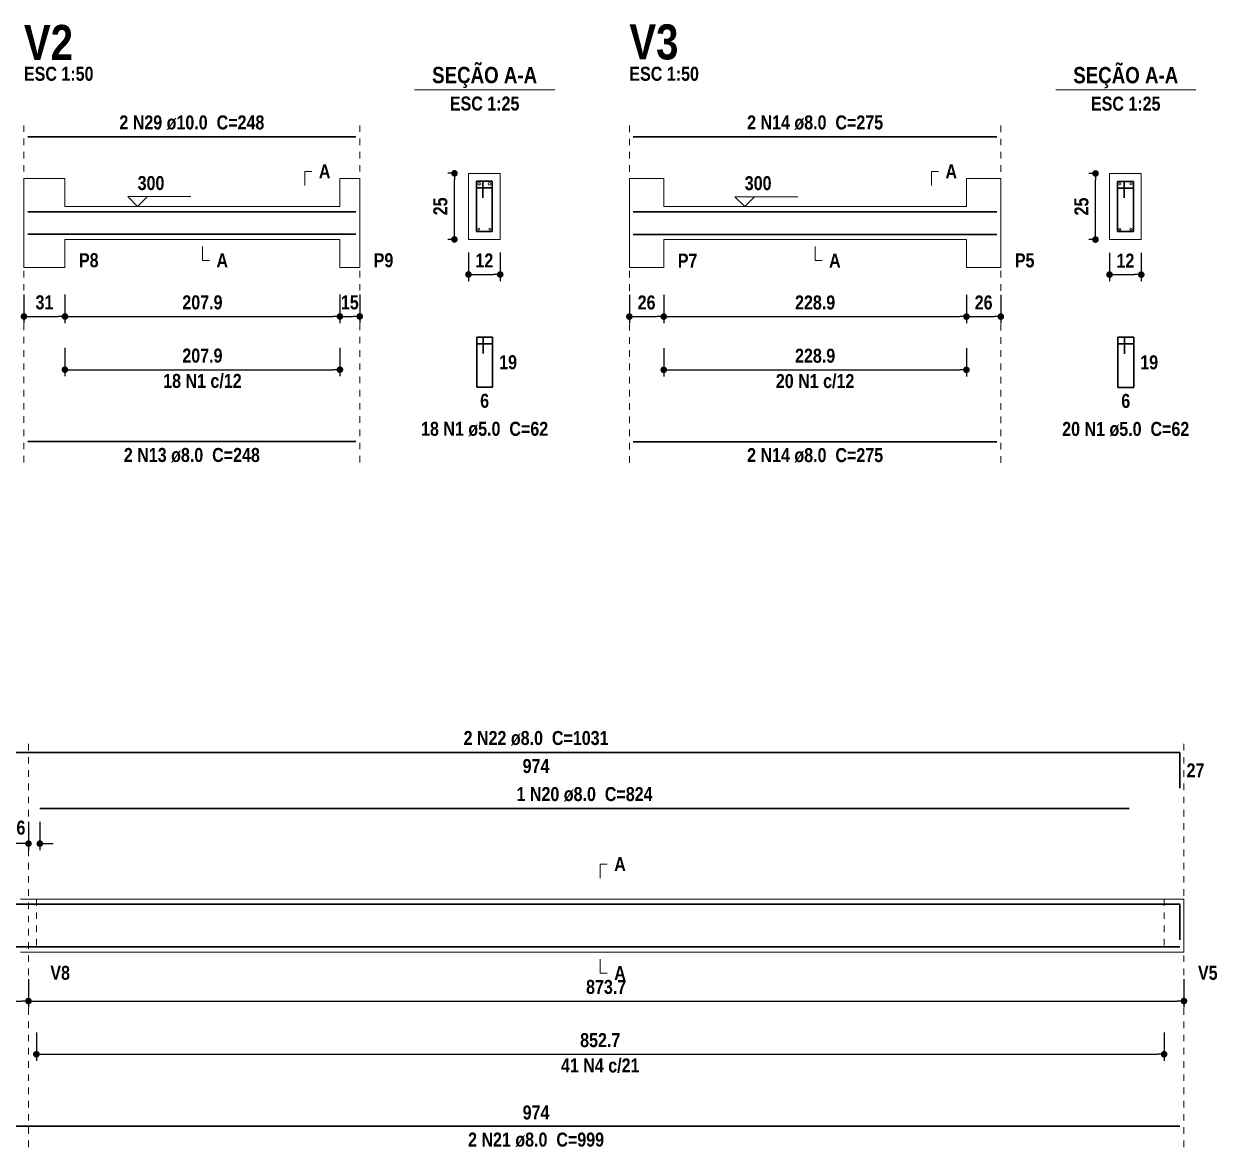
# Model space of a CAD drawing. Header units: millimetres. Extents: x 2249 to 2676, y -663 to -441.
# Drawn here: x 2458.97 to 2477.01, y -553.4 to -536.41 of the extents above; entities that cross this region are included whole.
import ezdxf

# ---------------------------------------------------------------- set-up
doc = ezdxf.new("R2010")
doc.units = ezdxf.units.MM
doc.header["$LTSCALE"] = 0.5
doc.header["$MEASUREMENT"] = 0
doc.header["$PDMODE"] = 34
doc.linetypes.add('DOT2', pattern=[3.175, 0, -3.175])
doc.layers.get('0').update_dxf_attribs({"linetype": 'CONTINUOUS'})
doc.layers.get('DEFPOINTS').update_dxf_attribs({"linetype": 'CONTINUOUS'})
for name, color, linetype, lineweight in [('Descrição da armadura', 7, 'CONTINUOUS', 5), ('DT-Barras na forma', 2, 'CONTINUOUS', 30), ('DT-Barras no corte', 5, 'CONTINUOUS', 5), ('DT-Barras rebatidas', 2, 'CONTINUOUS', 30), ('DT-Cotas', 9, 'CONTINUOUS', 5), ('DT-Forma', 5, 'CONTINUOUS', 5), ('DT-Pontilhado', 9, 'DOT2', 5), ('DT-Textos', 7, 'CONTINUOUS', 5), ('DT-Título', 3, 'CONTINUOUS', 20), ('Textos armaduras', 7, 'CONTINUOUS', 5)]:
    doc.layers.add(name, color=color, linetype=linetype, lineweight=lineweight)
doc.styles.add('ARIAL', font='ARIALNB.TTF')
doc.dimstyles.new('UM_25.000000', dxfattribs={"dimtxt": 0.18, "dimasz": 0.1, "dimexe": 0.1, "dimexo": 0.2, "dimgap": 0, "dimtad": 1, "dimtih": 1, "dimtoh": 1, "dimdec": 1, "dimlfac": 25, "dimzin": 0, "dimdsep": 46, "dimtxsty": 'Standard', "dimblk": 'CLOSED', "dimblk1": 'CLOSED', "dimblk2": 'CLOSED', "dimcen": 0.09, "dimdle": 0.1, "dimadec": 1, "dimazin": 2, "dimtfac": 1, "dimtdec": 4, "dimtofl": 0, "dimtmove": 0, "dimatfit": 3, "dimldrblk": 'CLOSED', "dimfxl": 1, "dimtolj": 1, "dimarcsym": 0})
doc.dimstyles.new('UM_50.000000', dxfattribs={"dimtxt": 0.18, "dimasz": 0.1, "dimexe": 0.1, "dimexo": 0.2, "dimgap": 0, "dimtad": 1, "dimtih": 1, "dimtoh": 1, "dimdec": 1, "dimlfac": 50, "dimzin": 0, "dimdsep": 46, "dimtxsty": 'Standard', "dimblk": 'CLOSED', "dimblk1": 'CLOSED', "dimblk2": 'CLOSED', "dimcen": 0.09, "dimdle": 0.1, "dimadec": 1, "dimazin": 2, "dimtfac": 1, "dimtdec": 4, "dimtofl": 0, "dimtmove": 0, "dimatfit": 3, "dimldrblk": 'CLOSED', "dimfxl": 1, "dimtolj": 1, "dimarcsym": 0})

# ---------------------------------------------------------------- blocks, each defined once
blk = doc.blocks.new('_Dot')
at = {"color": 0, "linetype": 'ByBlock', "lineweight": -2}
blk.add_line((-0.5, 0), (-1, 0), dxfattribs=at)
at = {"color": 0, "linetype": 'ByBlock', "const_width": 0.5}
blk.add_lwpolyline([(-0.25, 0, 1), (0.25, 0, 1)], format="xyb", close=True, dxfattribs=at)
blk = doc.blocks.new('*D255')
at = {"layer": 'DEFPOINTS', "color": 0}
for p in [(2458.967, -540.308), (2459.587, -540.308), (2459.587, -540.838)]:
    blk.add_point(p, dxfattribs=at)
at = {"layer": 'DT-Cotas', "color": 0, "lineweight": -2}
for p, q in [((2458.967, -540.508), (2458.967, -540.938)), ((2459.587, -540.508), (2459.587, -540.938)), ((2459.067, -540.838), (2459.487, -540.838))]:
    blk.add_line(p, q, dxfattribs=at)
at = {"layer": 'DT-Cotas', "color": 0, "lineweight": -2, "xscale": 0.1, "yscale": 0.1, "zscale": 0.1, "rotation": 180}
blk.add_blockref('_Dot', (2458.967, -540.838), dxfattribs=at)
at = {"layer": 'DT-Cotas', "color": 0, "lineweight": -2, "xscale": 0.1, "yscale": 0.1, "zscale": 0.1}
blk.add_blockref('_Dot', (2459.587, -540.838), dxfattribs=at)
at = {"layer": 'DT-Cotas', "insert": (2459.277, -540.626), "char_height": 0.2118, "attachment_point": 5, "rotation": 0.0057, "style": 'ARIAL'}
blk.add_mtext('\\A1;31', dxfattribs=at)
blk = doc.blocks.new('DOT')
at = {"color": 210}
for p, q in [((-1, 0), (1, 0)), ((0, 1), (0, -1))]:
    blk.add_line(p, q, dxfattribs=at)
blk.add_circle((0, 0), 0.25, dxfattribs=at)
blk = doc.blocks.new('*D256')
at = {"layer": 'DEFPOINTS', "color": 0}
for p in [(2459.587, -540.308), (2463.745, -540.308), (2463.745, -540.838)]:
    blk.add_point(p, dxfattribs=at)
at = {"layer": 'DT-Cotas', "color": 0, "lineweight": -2}
for p, q in [((2459.587, -540.508), (2459.587, -540.938)), ((2463.745, -540.508), (2463.745, -540.938)), ((2459.687, -540.838), (2463.645, -540.838))]:
    blk.add_line(p, q, dxfattribs=at)
at = {"layer": 'DT-Cotas', "color": 0, "lineweight": -2, "xscale": 0.1, "yscale": 0.1, "zscale": 0.1, "rotation": 180}
blk.add_blockref('_Dot', (2459.587, -540.838), dxfattribs=at)
at = {"layer": 'DT-Cotas', "color": 0, "lineweight": -2, "xscale": 0.1, "yscale": 0.1, "zscale": 0.1}
blk.add_blockref('_Dot', (2463.745, -540.838), dxfattribs=at)
at = {"layer": 'DT-Cotas', "insert": (2461.666, -540.626), "char_height": 0.2118, "attachment_point": 5, "rotation": 0.0057, "style": 'ARIAL'}
blk.add_mtext('\\A1;207.9', dxfattribs=at)
blk = doc.blocks.new('*D257')
at = {"layer": 'DEFPOINTS', "color": 0}
for p in [(2463.745, -540.308), (2464.045, -540.308), (2464.045, -540.838)]:
    blk.add_point(p, dxfattribs=at)
at = {"layer": 'DT-Cotas', "color": 0, "lineweight": -2}
for p, q in [((2463.745, -540.508), (2463.745, -540.938)), ((2464.045, -540.508), (2464.045, -540.938)), ((2463.845, -540.838), (2463.945, -540.838))]:
    blk.add_line(p, q, dxfattribs=at)
at = {"layer": 'DT-Cotas', "color": 0, "lineweight": -2, "xscale": 0.1, "yscale": 0.1, "zscale": 0.1, "rotation": 180}
blk.add_blockref('_Dot', (2463.745, -540.838), dxfattribs=at)
at = {"layer": 'DT-Cotas', "color": 0, "lineweight": -2, "xscale": 0.1, "yscale": 0.1, "zscale": 0.1}
blk.add_blockref('_Dot', (2464.045, -540.838), dxfattribs=at)
at = {"layer": 'DT-Cotas', "insert": (2463.895, -540.626), "char_height": 0.2118, "attachment_point": 5, "rotation": 0.0057, "style": 'ARIAL'}
blk.add_mtext('\\A1;15', dxfattribs=at)
blk = doc.blocks.new('*D258')
at = {"layer": 'DEFPOINTS', "color": 0}
for p in [(2465.477, -538.673), (2465.689, -538.673), (2465.689, -539.673)]:
    blk.add_point(p, dxfattribs=at)
at = {"layer": 'DT-Cotas', "color": 0, "lineweight": -2}
for p, q in [((2465.489, -538.673), (2465.377, -538.673)), ((2465.477, -539.573), (2465.477, -538.773)), ((2465.489, -539.673), (2465.377, -539.673))]:
    blk.add_line(p, q, dxfattribs=at)
at = {"layer": 'DT-Cotas', "color": 0, "lineweight": -2, "xscale": 0.1, "yscale": 0.1, "zscale": 0.1}
for p, rotation in [((2465.477, -538.673), 90), ((2465.477, -539.673), 270)]:
    blk.add_blockref('_Dot', p, dxfattribs=dict(at, rotation=rotation))
at = {"layer": 'DT-Cotas', "insert": (2465.265, -539.173), "char_height": 0.2118, "attachment_point": 5, "rotation": 90, "style": 'ARIAL'}
blk.add_mtext('\\A1;25', dxfattribs=at)
blk = doc.blocks.new('*D259')
at = {"layer": 'DEFPOINTS', "color": 0}
for p in [(2465.689, -539.673), (2466.169, -539.673), (2466.169, -540.203)]:
    blk.add_point(p, dxfattribs=at)
at = {"layer": 'DT-Cotas', "color": 0, "lineweight": -2}
for p, q in [((2465.689, -539.873), (2465.689, -540.303)), ((2466.169, -539.873), (2466.169, -540.303)), ((2465.789, -540.203), (2466.069, -540.203))]:
    blk.add_line(p, q, dxfattribs=at)
at = {"layer": 'DT-Cotas', "color": 0, "lineweight": -2, "xscale": 0.1, "yscale": 0.1, "zscale": 0.1, "rotation": 180}
blk.add_blockref('_Dot', (2465.689, -540.203), dxfattribs=at)
at = {"layer": 'DT-Cotas', "color": 0, "lineweight": -2, "xscale": 0.1, "yscale": 0.1, "zscale": 0.1}
blk.add_blockref('_Dot', (2466.169, -540.203), dxfattribs=at)
at = {"layer": 'DT-Cotas', "insert": (2465.929, -539.991), "char_height": 0.2118, "attachment_point": 5, "rotation": 0.0057, "style": 'ARIAL'}
blk.add_mtext('\\A1;12', dxfattribs=at)
blk = doc.blocks.new('*D260')
at = {"layer": 'DEFPOINTS', "color": 0}
for p in [(2459.587, -541.113), (2463.745, -541.113), (2463.745, -541.643)]:
    blk.add_point(p, dxfattribs=at)
at = {"layer": 'DT-Cotas', "color": 0, "lineweight": -2}
for p, q in [((2459.587, -541.313), (2459.587, -541.743)), ((2463.745, -541.313), (2463.745, -541.743)), ((2459.687, -541.643), (2463.645, -541.643))]:
    blk.add_line(p, q, dxfattribs=at)
at = {"layer": 'DT-Cotas', "color": 0, "lineweight": -2, "xscale": 0.1, "yscale": 0.1, "zscale": 0.1, "rotation": 180}
blk.add_blockref('_Dot', (2459.587, -541.643), dxfattribs=at)
at = {"layer": 'DT-Cotas', "color": 0, "lineweight": -2, "xscale": 0.1, "yscale": 0.1, "zscale": 0.1}
blk.add_blockref('_Dot', (2463.745, -541.643), dxfattribs=at)
at = {"layer": 'DT-Cotas', "insert": (2461.666, -541.431), "char_height": 0.2118, "attachment_point": 5, "rotation": 0.0057, "style": 'ARIAL'}
blk.add_mtext('\\A1;207.9', dxfattribs=at)
blk = doc.blocks.new('*D261')
at = {"layer": 'DEFPOINTS', "color": 0}
for p in [(2468.122, -540.31), (2468.642, -540.31), (2468.642, -540.84)]:
    blk.add_point(p, dxfattribs=at)
at = {"layer": 'DT-Cotas', "color": 0, "lineweight": -2}
for p, q in [((2468.122, -540.51), (2468.122, -540.94)), ((2468.642, -540.51), (2468.642, -540.94)), ((2468.222, -540.84), (2468.542, -540.84))]:
    blk.add_line(p, q, dxfattribs=at)
at = {"layer": 'DT-Cotas', "color": 0, "lineweight": -2, "xscale": 0.1, "yscale": 0.1, "zscale": 0.1, "rotation": 180}
blk.add_blockref('_Dot', (2468.122, -540.84), dxfattribs=at)
at = {"layer": 'DT-Cotas', "color": 0, "lineweight": -2, "xscale": 0.1, "yscale": 0.1, "zscale": 0.1}
blk.add_blockref('_Dot', (2468.642, -540.84), dxfattribs=at)
at = {"layer": 'DT-Cotas', "insert": (2468.382, -540.628), "char_height": 0.2118, "attachment_point": 5, "rotation": 0.0057, "style": 'ARIAL'}
blk.add_mtext('\\A1;26', dxfattribs=at)
blk = doc.blocks.new('*D262')
at = {"layer": 'DEFPOINTS', "color": 0}
for p in [(2468.642, -540.31), (2473.219, -540.31), (2473.219, -540.84)]:
    blk.add_point(p, dxfattribs=at)
at = {"layer": 'DT-Cotas', "color": 0, "lineweight": -2}
for p, q in [((2468.642, -540.51), (2468.642, -540.94)), ((2473.219, -540.51), (2473.219, -540.94)), ((2468.742, -540.84), (2473.119, -540.84))]:
    blk.add_line(p, q, dxfattribs=at)
at = {"layer": 'DT-Cotas', "color": 0, "lineweight": -2, "xscale": 0.1, "yscale": 0.1, "zscale": 0.1, "rotation": 180}
blk.add_blockref('_Dot', (2468.642, -540.84), dxfattribs=at)
at = {"layer": 'DT-Cotas', "color": 0, "lineweight": -2, "xscale": 0.1, "yscale": 0.1, "zscale": 0.1}
blk.add_blockref('_Dot', (2473.219, -540.84), dxfattribs=at)
at = {"layer": 'DT-Cotas', "insert": (2470.931, -540.628), "char_height": 0.2118, "attachment_point": 5, "rotation": 0.0057, "style": 'ARIAL'}
blk.add_mtext('\\A1;228.9', dxfattribs=at)
blk = doc.blocks.new('*D263')
at = {"layer": 'DEFPOINTS', "color": 0}
for p in [(2473.219, -540.31), (2473.739, -540.31), (2473.739, -540.84)]:
    blk.add_point(p, dxfattribs=at)
at = {"layer": 'DT-Cotas', "color": 0, "lineweight": -2}
for p, q in [((2473.219, -540.51), (2473.219, -540.94)), ((2473.739, -540.51), (2473.739, -540.94)), ((2473.319, -540.84), (2473.639, -540.84))]:
    blk.add_line(p, q, dxfattribs=at)
at = {"layer": 'DT-Cotas', "color": 0, "lineweight": -2, "xscale": 0.1, "yscale": 0.1, "zscale": 0.1, "rotation": 180}
blk.add_blockref('_Dot', (2473.219, -540.84), dxfattribs=at)
at = {"layer": 'DT-Cotas', "color": 0, "lineweight": -2, "xscale": 0.1, "yscale": 0.1, "zscale": 0.1}
blk.add_blockref('_Dot', (2473.739, -540.84), dxfattribs=at)
at = {"layer": 'DT-Cotas', "insert": (2473.479, -540.628), "char_height": 0.2118, "attachment_point": 5, "rotation": 0.0057, "style": 'ARIAL'}
blk.add_mtext('\\A1;26', dxfattribs=at)
blk = doc.blocks.new('*D264')
at = {"layer": 'DEFPOINTS', "color": 0}
for p in [(2475.171, -538.675), (2475.383, -538.675), (2475.383, -539.675)]:
    blk.add_point(p, dxfattribs=at)
at = {"layer": 'DT-Cotas', "color": 0, "lineweight": -2}
for p, q in [((2475.183, -538.675), (2475.071, -538.675)), ((2475.171, -539.575), (2475.171, -538.775)), ((2475.183, -539.675), (2475.071, -539.675))]:
    blk.add_line(p, q, dxfattribs=at)
at = {"layer": 'DT-Cotas', "color": 0, "lineweight": -2, "xscale": 0.1, "yscale": 0.1, "zscale": 0.1}
for p, rotation in [((2475.171, -538.675), 90), ((2475.171, -539.675), 270)]:
    blk.add_blockref('_Dot', p, dxfattribs=dict(at, rotation=rotation))
at = {"layer": 'DT-Cotas', "insert": (2474.959, -539.175), "char_height": 0.2118, "attachment_point": 5, "rotation": 90, "style": 'ARIAL'}
blk.add_mtext('\\A1;25', dxfattribs=at)
blk = doc.blocks.new('*D265')
at = {"layer": 'DEFPOINTS', "color": 0}
for p in [(2475.383, -539.675), (2475.863, -539.675), (2475.863, -540.205)]:
    blk.add_point(p, dxfattribs=at)
at = {"layer": 'DT-Cotas', "color": 0, "lineweight": -2}
for p, q in [((2475.383, -539.875), (2475.383, -540.305)), ((2475.863, -539.875), (2475.863, -540.305)), ((2475.483, -540.205), (2475.763, -540.205))]:
    blk.add_line(p, q, dxfattribs=at)
at = {"layer": 'DT-Cotas', "color": 0, "lineweight": -2, "xscale": 0.1, "yscale": 0.1, "zscale": 0.1, "rotation": 180}
blk.add_blockref('_Dot', (2475.383, -540.205), dxfattribs=at)
at = {"layer": 'DT-Cotas', "color": 0, "lineweight": -2, "xscale": 0.1, "yscale": 0.1, "zscale": 0.1}
blk.add_blockref('_Dot', (2475.863, -540.205), dxfattribs=at)
at = {"layer": 'DT-Cotas', "insert": (2475.623, -539.993), "char_height": 0.2118, "attachment_point": 5, "rotation": 0.0057, "style": 'ARIAL'}
blk.add_mtext('\\A1;12', dxfattribs=at)
blk = doc.blocks.new('*D266')
at = {"layer": 'DEFPOINTS', "color": 0}
for p in [(2468.642, -541.115), (2473.219, -541.115), (2473.219, -541.645)]:
    blk.add_point(p, dxfattribs=at)
at = {"layer": 'DT-Cotas', "color": 0, "lineweight": -2}
for p, q in [((2468.642, -541.315), (2468.642, -541.745)), ((2473.219, -541.315), (2473.219, -541.745)), ((2468.742, -541.645), (2473.119, -541.645))]:
    blk.add_line(p, q, dxfattribs=at)
at = {"layer": 'DT-Cotas', "color": 0, "lineweight": -2, "xscale": 0.1, "yscale": 0.1, "zscale": 0.1, "rotation": 180}
blk.add_blockref('_Dot', (2468.642, -541.645), dxfattribs=at)
at = {"layer": 'DT-Cotas', "color": 0, "lineweight": -2, "xscale": 0.1, "yscale": 0.1, "zscale": 0.1}
blk.add_blockref('_Dot', (2473.219, -541.645), dxfattribs=at)
at = {"layer": 'DT-Cotas', "insert": (2470.931, -541.433), "char_height": 0.2118, "attachment_point": 5, "rotation": 0.0057, "style": 'ARIAL'}
blk.add_mtext('\\A1;228.9', dxfattribs=at)
blk = doc.blocks.new('*D288')
at = {"layer": 'DEFPOINTS', "color": 0}
for p in [(2456.914, -550.663), (2459.035, -550.663), (2459.035, -551.192)]:
    blk.add_point(p, dxfattribs=at)
at = {"layer": 'DT-Cotas', "color": 0, "lineweight": -2}
for p, q in [((2456.914, -550.863), (2456.914, -551.292)), ((2459.035, -550.863), (2459.035, -551.292)), ((2457.014, -551.192), (2458.935, -551.192))]:
    blk.add_line(p, q, dxfattribs=at)
at = {"layer": 'DT-Cotas', "color": 0, "lineweight": -2, "xscale": 0.1, "yscale": 0.1, "zscale": 0.1, "rotation": 180}
blk.add_blockref('_Dot', (2456.914, -551.192), dxfattribs=at)
at = {"layer": 'DT-Cotas', "color": 0, "lineweight": -2, "xscale": 0.1, "yscale": 0.1, "zscale": 0.1}
blk.add_blockref('_Dot', (2459.035, -551.192), dxfattribs=at)
at = {"layer": 'DT-Cotas', "insert": (2457.974, -550.98), "char_height": 0.2118, "attachment_point": 5, "rotation": 0.0057, "style": 'ARIAL'}
blk.add_mtext('\\A1;106.1', dxfattribs=at)
blk = doc.blocks.new('*D289')
at = {"layer": 'DEFPOINTS', "color": 0}
for p in [(2459.035, -550.663), (2476.508, -550.663), (2476.508, -551.192)]:
    blk.add_point(p, dxfattribs=at)
at = {"layer": 'DT-Cotas', "color": 0, "lineweight": -2}
for p, q in [((2459.035, -550.863), (2459.035, -551.292)), ((2476.508, -550.863), (2476.508, -551.292)), ((2459.135, -551.192), (2476.408, -551.192))]:
    blk.add_line(p, q, dxfattribs=at)
at = {"layer": 'DT-Cotas', "color": 0, "lineweight": -2, "xscale": 0.1, "yscale": 0.1, "zscale": 0.1, "rotation": 180}
blk.add_blockref('_Dot', (2459.035, -551.192), dxfattribs=at)
at = {"layer": 'DT-Cotas', "color": 0, "lineweight": -2, "xscale": 0.1, "yscale": 0.1, "zscale": 0.1}
blk.add_blockref('_Dot', (2476.508, -551.192), dxfattribs=at)
at = {"layer": 'DT-Cotas', "insert": (2467.771, -550.98), "char_height": 0.2118, "attachment_point": 5, "rotation": 0.0057, "style": 'ARIAL'}
blk.add_mtext('\\A1;873.7', dxfattribs=at)
blk = doc.blocks.new('*D290')
at = {"layer": 'DEFPOINTS', "color": 0}
for p in [(2459.035, -548.281), (2459.207, -548.281), (2459.035, -548.811)]:
    blk.add_point(p, dxfattribs=at)
at = {"layer": 'DT-Cotas', "color": 0, "lineweight": -2}
for p, q in [((2459.035, -548.481), (2459.035, -548.911)), ((2459.207, -548.481), (2459.207, -548.911)), ((2458.935, -548.811), (2458.835, -548.811)), ((2459.307, -548.811), (2459.407, -548.811))]:
    blk.add_line(p, q, dxfattribs=at)
at = {"layer": 'DT-Cotas', "color": 0, "lineweight": -2, "xscale": 0.1, "yscale": 0.1, "zscale": 0.1}
blk.add_blockref('_Dot', (2459.035, -548.811), dxfattribs=at)
at = {"layer": 'DT-Cotas', "color": 0, "lineweight": -2, "xscale": 0.1, "yscale": 0.1, "zscale": 0.1, "rotation": 180}
blk.add_blockref('_Dot', (2459.207, -548.811), dxfattribs=at)
at = {"layer": 'DT-Cotas', "insert": (2458.82, -548.571), "char_height": 0.2118, "attachment_point": 5, "rotation": 0.0057, "style": 'ARIAL'}
blk.add_mtext('\\A1;8.6', dxfattribs=at)
blk = doc.blocks.new('*D294')
at = {"layer": 'DEFPOINTS', "color": 0}
for p in [(2459.155, -551.467), (2476.208, -551.467), (2476.208, -551.997)]:
    blk.add_point(p, dxfattribs=at)
at = {"layer": 'DT-Cotas', "color": 0, "lineweight": -2}
for p, q in [((2459.155, -551.667), (2459.155, -552.097)), ((2476.208, -551.667), (2476.208, -552.097)), ((2459.255, -551.997), (2476.108, -551.997))]:
    blk.add_line(p, q, dxfattribs=at)
at = {"layer": 'DT-Cotas', "color": 0, "lineweight": -2, "xscale": 0.1, "yscale": 0.1, "zscale": 0.1, "rotation": 180}
blk.add_blockref('_Dot', (2459.155, -551.997), dxfattribs=at)
at = {"layer": 'DT-Cotas', "color": 0, "lineweight": -2, "xscale": 0.1, "yscale": 0.1, "zscale": 0.1}
blk.add_blockref('_Dot', (2476.208, -551.997), dxfattribs=at)
at = {"layer": 'DT-Cotas', "insert": (2467.681, -551.785), "char_height": 0.2118, "attachment_point": 5, "rotation": 0.0057, "style": 'ARIAL'}
blk.add_mtext('\\A1;852.7', dxfattribs=at)

msp = doc.modelspace()

# ---------------------------------------------------------------- linework, layer by layer
at = {"layer": 'DT-Barras na forma'}
for p, q in [((2465.9085, -538.7931), (2465.8085, -538.7931)), ((2465.8085, -538.7931), (2465.8085, -539.5531)), ((2466.0485, -538.7931), (2465.8085, -538.7931)), ((2465.8085, -538.7931), (2465.8085, -538.8931)), ((2465.9085, -539.0431), (2465.9085, -538.7931)), ((2466.0485, -539.5531), (2466.0485, -538.7931)), ((2475.6031, -538.7951), (2475.5031, -538.7951)), ((2475.5031, -538.7951), (2475.5031, -539.5551)), ((2475.7431, -538.7951), (2475.5031, -538.7951)), ((2475.5031, -538.7951), (2475.5031, -538.8951)), ((2475.6031, -539.0451), (2475.6031, -538.7951)), ((2475.7431, -539.5551), (2475.7431, -538.7951)), ((2465.8085, -538.8931), (2466.0585, -538.8931)), ((2475.5031, -538.8951), (2475.7531, -538.8951)), ((2465.8085, -539.5531), (2466.0485, -539.5531)), ((2475.5031, -539.5551), (2475.7431, -539.5551))]:
    msp.add_line(p, q, dxfattribs=at)
for points in [[(2459.0271, -539.2531), (2463.9847, -539.2531)], [(2468.182, -539.2531), (2473.6792, -539.2531)], [(2459.0271, -539.5951), (2463.9847, -539.5951)], [(2468.182, -539.5971), (2473.6792, -539.5971)], [(2456.9736, -550.4087), (2456.9736, -549.7287), (2476.448, -549.7287), (2476.448, -550.2683)], [(2459.2073, -549.7287), (2475.6817, -549.7287)], [(2456.9736, -549.8331), (2456.9736, -550.3727), (2476.448, -550.3727)]]:
    msp.add_lwpolyline(points, dxfattribs=at)
at = {"layer": 'DT-Barras no corte'}
for centre, radius in [((2465.8485, -538.8331), 0.02), ((2466.0085, -538.8331), 0.02), ((2475.5391, -538.8311), 0.016), ((2475.7071, -538.8311), 0.016), ((2465.8445, -539.5171), 0.016), ((2466.0125, -539.5171), 0.016), ((2475.5391, -539.5191), 0.016), ((2475.7071, -539.5191), 0.016)]:
    msp.add_circle(centre, radius, dxfattribs=at)
at = {"layer": 'DT-Barras rebatidas'}
for p, q in [((2459.0271, -538.1235), (2463.9847, -538.1235)), ((2468.182, -538.1235), (2473.6792, -538.1235)), ((2465.9135, -541.1498), (2465.8135, -541.1498)), ((2465.8135, -541.1498), (2465.8135, -541.9098)), ((2466.0535, -541.1498), (2465.8135, -541.1498)), ((2465.8135, -541.1498), (2465.8135, -541.2498)), ((2465.8135, -541.2498), (2466.0635, -541.2498)), ((2465.9135, -541.3998), (2465.9135, -541.1498)), ((2466.0535, -541.9098), (2466.0535, -541.1498)), ((2475.6081, -541.1518), (2475.5081, -541.1518)), ((2475.5081, -541.1518), (2475.5081, -541.9118)), ((2475.7481, -541.1518), (2475.5081, -541.1518)), ((2475.5081, -541.1518), (2475.5081, -541.2518)), ((2475.5081, -541.2518), (2475.7581, -541.2518)), ((2475.6081, -541.4018), (2475.6081, -541.1518)), ((2475.7481, -541.9118), (2475.7481, -541.1518)), ((2465.8135, -541.9098), (2466.0535, -541.9098)), ((2475.5081, -541.9118), (2475.7481, -541.9118)), ((2459.0271, -542.7297), (2463.9847, -542.7297)), ((2468.182, -542.7317), (2473.6792, -542.7317)), ((2456.9736, -547.4342), (2476.448, -547.4342)), ((2476.448, -547.4342), (2476.448, -547.9738)), ((2459.2073, -548.2814), (2475.6817, -548.2814)), ((2456.9736, -553.0837), (2476.448, -553.0837))]:
    msp.add_line(p, q, dxfattribs=at)
at = {"layer": 'DT-Forma'}
for p, q in [((2458.9671, -539.1731), (2458.9671, -538.7495)), ((2458.9671, -538.7495), (2459.5871, -538.7495)), ((2459.5871, -538.7495), (2459.5871, -539.1731)), ((2463.7447, -539.1731), (2463.7447, -538.7495)), ((2463.7447, -538.7495), (2464.0447, -538.7495)), ((2464.0447, -538.7495), (2464.0447, -539.1731)), ((2466.1685, -538.6731), (2465.6885, -538.6731)), ((2465.6885, -538.6731), (2465.6885, -539.6731)), ((2466.1685, -539.6731), (2466.1685, -538.6731)), ((2468.122, -539.1751), (2468.122, -538.7515)), ((2468.122, -538.7515), (2468.642, -538.7515)), ((2468.642, -538.7515), (2468.642, -539.1751)), ((2473.2192, -539.1751), (2473.2192, -538.7515)), ((2473.2192, -538.7515), (2473.7392, -538.7515)), ((2473.7392, -538.7515), (2473.7392, -539.1751)), ((2475.8631, -538.6751), (2475.3831, -538.6751)), ((2475.3831, -538.6751), (2475.3831, -539.6751)), ((2475.8631, -539.6751), (2475.8631, -538.6751)), ((2459.5871, -539.1731), (2463.7447, -539.1731)), ((2468.642, -539.1751), (2473.2192, -539.1751)), ((2458.9671, -539.6731), (2458.9671, -540.0967)), ((2459.5871, -540.0967), (2459.5871, -539.6731)), ((2459.5871, -539.6731), (2463.7447, -539.6731)), ((2463.7447, -539.6731), (2463.7447, -540.0967)), ((2464.0447, -540.0967), (2464.0447, -539.6731)), ((2465.6885, -539.6731), (2466.1685, -539.6731)), ((2468.122, -539.6751), (2468.122, -540.0987)), ((2468.642, -540.0987), (2468.642, -539.6751)), ((2468.642, -539.6751), (2473.2192, -539.6751)), ((2473.2192, -539.6751), (2473.2192, -540.0987)), ((2473.7392, -540.0987), (2473.7392, -539.6751)), ((2475.3831, -539.6751), (2475.8631, -539.6751)), ((2458.9671, -540.0967), (2459.5871, -540.0967)), ((2463.7447, -540.0967), (2464.0447, -540.0967)), ((2468.122, -540.0987), (2468.642, -540.0987)), ((2473.2192, -540.0987), (2473.7392, -540.0987)), ((2458.9147, -549.6507), (2459.1547, -549.6507)), ((2459.1547, -549.6507), (2476.208, -549.6507)), ((2476.208, -549.6507), (2476.508, -549.6507)), ((2458.9147, -550.4507), (2459.1547, -550.4507)), ((2459.1547, -550.4507), (2476.208, -550.4507)), ((2476.208, -550.4507), (2476.508, -550.4507))]:
    msp.add_line(p, q, dxfattribs=at)
at = {"layer": 'DT-Forma', "linetype": 'Continuous'}
for p, q in [((2458.9671, -539.6731), (2458.9671, -539.1731)), ((2464.0447, -539.1731), (2464.0447, -539.6731)), ((2468.122, -539.6751), (2468.122, -539.1751)), ((2473.7392, -539.1751), (2473.7392, -539.6751)), ((2476.508, -549.6507), (2476.508, -550.4507))]:
    msp.add_line(p, q, dxfattribs=at)
at = {"layer": 'DT-Pontilhado', "ltscale": 0.05}
for p, q in [((2458.9671, -543.0474), (2458.9671, -537.9117)), ((2464.0447, -543.0474), (2464.0447, -537.9117)), ((2468.122, -543.0494), (2468.122, -537.9117)), ((2473.7392, -543.0494), (2473.7392, -537.9117)), ((2459.0347, -553.4015), (2459.0347, -547.2224)), ((2476.508, -553.4015), (2476.508, -547.2224)), ((2459.1547, -549.6507), (2459.1547, -550.4507)), ((2476.208, -549.6507), (2476.208, -550.4507))]:
    msp.add_line(p, q, dxfattribs=at)
at = {"layer": 'DT-Textos'}
for p, q in [((2464.8745, -537.4082), (2466.9925, -537.4082)), ((2474.5691, -537.4102), (2476.6871, -537.4102))]:
    msp.add_line(p, q, dxfattribs=at)
for points in [[(2463.2152, -538.8554), (2463.2152, -538.6436), (2463.3211, -538.6436)], [(2472.6897, -538.8574), (2472.6897, -538.6456), (2472.7956, -538.6456)], [(2460.8344, -539.0248), (2460.6861, -539.1731), (2460.5378, -539.0248), (2461.4909, -539.0248)], [(2470.0152, -539.0268), (2469.8669, -539.1751), (2469.7187, -539.0268), (2470.6718, -539.0268)], [(2461.6659, -539.779), (2461.6659, -539.9908), (2461.7718, -539.9908)], [(2470.9306, -539.781), (2470.9306, -539.9928), (2471.0365, -539.9928)], [(2467.6813, -549.333), (2467.6813, -549.1212), (2467.7872, -549.1212)], [(2467.6813, -550.5566), (2467.6813, -550.7684), (2467.7872, -550.7684)]]:
    msp.add_lwpolyline(points, dxfattribs=at)

# ---------------------------------------------------------------- texts
at = {"layer": 'Descrição da armadura', "char_height": 0.2118, "attachment_point": 8, "line_spacing_factor": 0.9, "style": 'ARIAL'}
for s, insert, width in [('2 N29 ø10.0  C=248', (2461.5061, -538.0172), 4.57488), ('2 N14 ø8.0  C=275', (2470.931, -538.0172), 4.32072), ('18 N1 c/12', (2461.6659, -541.9245), 2.5416), ('20 N1 c/12', (2470.9306, -541.9265), 2.5416), ('18 N1 ø5.0  C=62', (2465.9331, -542.6512), 4.06656), ('20 N1 ø5.0  C=62', (2475.628, -542.6532), 4.06656), ('2 N13 ø8.0  C=248', (2461.5061, -543.0472), 4.32072), ('2 N14 ø8.0  C=275', (2470.931, -543.0492), 4.32072), ('2 N22 ø8.0  C=1031', (2466.7112, -547.3279), 4.57488), ('1 N20 ø8.0  C=824', (2467.4442, -548.1759), 4.32072), ('41 N4 c/21', (2467.6813, -552.2785), 2.5416), ('2 N21 ø8.0  C=999', (2466.7112, -553.4019), 4.32072)]:
    msp.add_mtext(s, dxfattribs=dict(at, insert=insert, width=width))
at = {"layer": 'DT-Textos', "line_spacing_factor": 0.798, "style": 'ARIAL'}
for s, insert, char_height, width, attachment_point in [('SEÇÃO A-A', (2465.9331, -537.3841), 0.2471, 2.66868, 8), ('SEÇÃO A-A', (2475.628, -537.3861), 0.2471, 2.66868, 8), ('ESC 1:50', (2458.9671, -537.2762), 0.2118, 2.03328, 7), ('ESC 1:50', (2468.122, -537.2762), 0.2118, 2.03328, 7), ('ESC 1:25', (2465.9331, -537.7262), 0.2118, 2.03328, 8), ('ESC 1:25', (2475.628, -537.7282), 0.2118, 2.03328, 8), ('A', (2463.4271, -538.7492), 0.2118, 0.25416, 7), ('A', (2472.902, -538.7512), 0.2118, 0.25416, 7), ('300', (2460.6861, -538.9292), 0.2118, 0.76248, 7), ('300', (2469.867, -538.9312), 0.2118, 0.76248, 7), ('P8', (2459.7991, -540.0962), 0.2118, 0.50832, 7), ('P9', (2464.2561, -540.0962), 0.2118, 0.50832, 7), ('A', (2461.8781, -540.0962), 0.2118, 0.25416, 7), ('P7', (2468.854, -540.0982), 0.2118, 0.50832, 7), ('A', (2471.142, -540.0982), 0.2118, 0.25416, 7), ('P5', (2473.951, -540.0982), 0.2118, 0.50832, 7), ('A', (2467.8932, -549.2269), 0.2118, 0.25416, 7), ('V8', (2459.3662, -550.8739), 0.2118, 0.50832, 7), ('A', (2467.8932, -550.8739), 0.2118, 0.25416, 7), ('V5', (2476.7202, -550.8739), 0.2118, 0.50832, 7)]:
    msp.add_mtext(s, dxfattribs=dict(at, insert=insert, char_height=char_height, width=width, attachment_point=attachment_point))
at = {"layer": 'DT-Título', "char_height": 0.5295, "width": 1.2708, "attachment_point": 7, "line_spacing_factor": 0.798, "style": 'ARIAL'}
for s, insert in [('V2', (2458.9671, -536.9583)), ('V3', (2468.122, -536.9583))]:
    msp.add_mtext(s, dxfattribs=dict(at, insert=insert))
at = {"layer": 'Textos armaduras', "char_height": 0.2118, "line_spacing_factor": 0.9, "style": 'ARIAL'}
for s, insert, width, attachment_point in [('19', (2466.1535, -541.4239), 0.90832, 1), ('19', (2475.8481, -541.4259), 0.90832, 1), ('6', (2465.9335, -542.0071), 0.65416, 2), ('6', (2475.6281, -542.0091), 0.65416, 2), ('974', (2466.7108, -547.5315), 1.16248, 2), ('27', (2476.548, -547.5981), 0.90832, 1), ('974', (2466.7108, -552.9865), 1.16248, 8)]:
    msp.add_mtext(s, dxfattribs=dict(at, insert=insert, width=width, attachment_point=attachment_point))

# ---------------------------------------------------------------- dimensions: what is measured, and where the dimension line sits
at = {"layer": 'DT-Cotas'}
for base, p1, p2, angle, dimstyle, override, picture, middle, dimtype, turn in [((2465.4767, -538.6731), (2465.6885, -539.6731), (2465.6885, -538.6731), 90, 'UM_25.000000', {"dimtxt": 0.2118, "dimasz": 0.1, "dimexe": 0.1, "dimexo": 0.2, "dimtad": 1, "dimtih": 0, "dimtoh": 0, "dimdec": 1, "dimlfac": 25, "dimzin": 8, "dimtxsty": 'ARIAL', "dimblk": 'Dot', "dimblk1": 'Dot', "dimblk2": 'Dot', "dimsah": 1, "dimdle": 0.1, "dimse1": 0, "dimse2": 0, "dimclrt": 256, "dimadec": 1, "dimazin": 3, "dimtmove": 2, "dimldrblk": 'Dot'}, '*D258', (2465.2649, -539.1731), 160, 90), ((2475.1713, -538.6751), (2475.3831, -539.6751), (2475.3831, -538.6751), 90, 'UM_25.000000', {"dimtxt": 0.2118, "dimasz": 0.1, "dimexe": 0.1, "dimexo": 0.2, "dimtad": 1, "dimtih": 0, "dimtoh": 0, "dimdec": 1, "dimlfac": 25, "dimzin": 8, "dimtxsty": 'ARIAL', "dimblk": 'Dot', "dimblk1": 'Dot', "dimblk2": 'Dot', "dimsah": 1, "dimdle": 0.1, "dimse1": 0, "dimse2": 0, "dimclrt": 256, "dimadec": 1, "dimazin": 3, "dimtmove": 2, "dimldrblk": 'Dot'}, '*D264', (2474.9595, -539.1751), 160, 90), ((2459.0347, -548.8109), (2459.2073, -548.2814), (2459.0347, -548.2814), 180, 'UM_50.000000', {"dimtxt": 0.2118, "dimasz": 0.1, "dimexe": 0.1, "dimexo": 0.2, "dimtad": 1, "dimtih": 0, "dimtoh": 0, "dimdec": 1, "dimlfac": 50, "dimzin": 8, "dimtxsty": 'ARIAL', "dimblk": 'Dot', "dimblk1": 'Dot', "dimblk2": 'Dot', "dimsah": 1, "dimdle": 0.1, "dimse1": 0, "dimse2": 0, "dimclrt": 256, "dimadec": 1, "dimazin": 3, "dimtmove": 2, "dimldrblk": 'Dot'}, '*D290', (2458.8201, -548.5711), 161, 0.00573)]:
    dim = msp.add_linear_dim(base=base, p1=p1, p2=p2, angle=angle, dimstyle=dimstyle, override=override, dxfattribs=at)
    dim.commit()
    dim.dimension.update_dxf_attribs({"geometry": picture, "text_midpoint": middle, "dimtype": dimtype, "text_rotation": turn})
for base, p1, p2, dimstyle, override, picture, middle in [((2466.1685, -540.2026), (2465.6885, -539.6731), (2466.1685, -539.6731), 'UM_25.000000', {"dimtxt": 0.2118, "dimasz": 0.1, "dimexe": 0.1, "dimexo": 0.2, "dimtad": 1, "dimtih": 0, "dimtoh": 0, "dimdec": 1, "dimlfac": 25, "dimzin": 8, "dimtxsty": 'ARIAL', "dimblk": 'Dot', "dimblk1": 'Dot', "dimblk2": 'Dot', "dimsah": 1, "dimdle": 0.1, "dimse1": 0, "dimse2": 0, "dimclrt": 256, "dimadec": 1, "dimazin": 3, "dimtmove": 2, "dimldrblk": 'Dot'}, '*D259', (2465.9285, -539.9908)), ((2475.8631, -540.2046), (2475.3831, -539.6751), (2475.8631, -539.6751), 'UM_25.000000', {"dimtxt": 0.2118, "dimasz": 0.1, "dimexe": 0.1, "dimexo": 0.2, "dimtad": 1, "dimtih": 0, "dimtoh": 0, "dimdec": 1, "dimlfac": 25, "dimzin": 8, "dimtxsty": 'ARIAL', "dimblk": 'Dot', "dimblk1": 'Dot', "dimblk2": 'Dot', "dimsah": 1, "dimdle": 0.1, "dimse1": 0, "dimse2": 0, "dimclrt": 256, "dimadec": 1, "dimazin": 3, "dimtmove": 2, "dimldrblk": 'Dot'}, '*D265', (2475.6231, -539.9928)), ((2459.5871, -540.838), (2458.9671, -540.3085), (2459.5871, -540.3085), 'UM_50.000000', {"dimtxt": 0.2118, "dimasz": 0.1, "dimexe": 0.1, "dimexo": 0.2, "dimtad": 1, "dimtih": 0, "dimtoh": 0, "dimdec": 1, "dimlfac": 50, "dimzin": 8, "dimtxsty": 'ARIAL', "dimblk": 'Dot', "dimblk1": 'Dot', "dimblk2": 'Dot', "dimsah": 1, "dimdle": 0.1, "dimse1": 0, "dimse2": 0, "dimclrt": 256, "dimadec": 1, "dimazin": 3, "dimtmove": 2, "dimldrblk": 'Dot'}, '*D255', (2459.2771, -540.6262)), ((2463.7447, -540.838), (2459.5871, -540.3085), (2463.7447, -540.3085), 'UM_50.000000', {"dimtxt": 0.2118, "dimasz": 0.1, "dimexe": 0.1, "dimexo": 0.2, "dimtad": 1, "dimtih": 0, "dimtoh": 0, "dimdec": 1, "dimlfac": 50, "dimzin": 8, "dimtxsty": 'ARIAL', "dimblk": 'Dot', "dimblk1": 'Dot', "dimblk2": 'Dot', "dimsah": 1, "dimdle": 0.1, "dimse1": 0, "dimse2": 0, "dimclrt": 256, "dimadec": 1, "dimazin": 3, "dimtmove": 2, "dimldrblk": 'Dot'}, '*D256', (2461.6659, -540.6262)), ((2464.0447, -540.838), (2463.7447, -540.3085), (2464.0447, -540.3085), 'UM_50.000000', {"dimtxt": 0.2118, "dimasz": 0.1, "dimexe": 0.1, "dimexo": 0.2, "dimtad": 1, "dimtih": 0, "dimtoh": 0, "dimdec": 1, "dimlfac": 50, "dimzin": 8, "dimtxsty": 'ARIAL', "dimblk": 'Dot', "dimblk1": 'Dot', "dimblk2": 'Dot', "dimsah": 1, "dimdle": 0.1, "dimse1": 0, "dimse2": 0, "dimclrt": 256, "dimadec": 1, "dimazin": 3, "dimtmove": 2, "dimldrblk": 'Dot'}, '*D257', (2463.8947, -540.6262)), ((2468.642, -540.84), (2468.122, -540.3105), (2468.642, -540.3105), 'UM_50.000000', {"dimtxt": 0.2118, "dimasz": 0.1, "dimexe": 0.1, "dimexo": 0.2, "dimtad": 1, "dimtih": 0, "dimtoh": 0, "dimdec": 1, "dimlfac": 50, "dimzin": 8, "dimtxsty": 'ARIAL', "dimblk": 'Dot', "dimblk1": 'Dot', "dimblk2": 'Dot', "dimsah": 1, "dimdle": 0.1, "dimse1": 0, "dimse2": 0, "dimclrt": 256, "dimadec": 1, "dimazin": 3, "dimtmove": 2, "dimldrblk": 'Dot'}, '*D261', (2468.382, -540.6282)), ((2473.2192, -540.84), (2468.642, -540.3105), (2473.2192, -540.3105), 'UM_50.000000', {"dimtxt": 0.2118, "dimasz": 0.1, "dimexe": 0.1, "dimexo": 0.2, "dimtad": 1, "dimtih": 0, "dimtoh": 0, "dimdec": 1, "dimlfac": 50, "dimzin": 8, "dimtxsty": 'ARIAL', "dimblk": 'Dot', "dimblk1": 'Dot', "dimblk2": 'Dot', "dimsah": 1, "dimdle": 0.1, "dimse1": 0, "dimse2": 0, "dimclrt": 256, "dimadec": 1, "dimazin": 3, "dimtmove": 2, "dimldrblk": 'Dot'}, '*D262', (2470.9306, -540.6282)), ((2473.7392, -540.84), (2473.2192, -540.3105), (2473.7392, -540.3105), 'UM_50.000000', {"dimtxt": 0.2118, "dimasz": 0.1, "dimexe": 0.1, "dimexo": 0.2, "dimtad": 1, "dimtih": 0, "dimtoh": 0, "dimdec": 1, "dimlfac": 50, "dimzin": 8, "dimtxsty": 'ARIAL', "dimblk": 'Dot', "dimblk1": 'Dot', "dimblk2": 'Dot', "dimsah": 1, "dimdle": 0.1, "dimse1": 0, "dimse2": 0, "dimclrt": 256, "dimadec": 1, "dimazin": 3, "dimtmove": 2, "dimldrblk": 'Dot'}, '*D263', (2473.4792, -540.6282)), ((2463.7447, -541.6428), (2459.5871, -541.1133), (2463.7447, -541.1133), 'UM_50.000000', {"dimtxt": 0.2118, "dimasz": 0.1, "dimexe": 0.1, "dimexo": 0.2, "dimtad": 1, "dimtih": 0, "dimtoh": 0, "dimdec": 1, "dimlfac": 50, "dimzin": 8, "dimtxsty": 'ARIAL', "dimblk": 'Dot', "dimblk1": 'Dot', "dimblk2": 'Dot', "dimsah": 1, "dimdle": 0.1, "dimse1": 0, "dimse2": 0, "dimclrt": 256, "dimadec": 1, "dimazin": 3, "dimtmove": 2, "dimldrblk": 'Dot'}, '*D260', (2461.6659, -541.431)), ((2473.2192, -541.6448), (2468.642, -541.1153), (2473.2192, -541.1153), 'UM_50.000000', {"dimtxt": 0.2118, "dimasz": 0.1, "dimexe": 0.1, "dimexo": 0.2, "dimtad": 1, "dimtih": 0, "dimtoh": 0, "dimdec": 1, "dimlfac": 50, "dimzin": 8, "dimtxsty": 'ARIAL', "dimblk": 'Dot', "dimblk1": 'Dot', "dimblk2": 'Dot', "dimsah": 1, "dimdle": 0.1, "dimse1": 0, "dimse2": 0, "dimclrt": 256, "dimadec": 1, "dimazin": 3, "dimtmove": 2, "dimldrblk": 'Dot'}, '*D266', (2470.9306, -541.433)), ((2459.0347, -551.192), (2456.9136, -550.6625), (2459.0347, -550.6625), 'UM_50.000000', {"dimtxt": 0.2118, "dimasz": 0.1, "dimexe": 0.1, "dimexo": 0.2, "dimtad": 1, "dimtih": 0, "dimtoh": 0, "dimdec": 1, "dimlfac": 50, "dimzin": 8, "dimtxsty": 'ARIAL', "dimblk": 'Dot', "dimblk1": 'Dot', "dimblk2": 'Dot', "dimsah": 1, "dimdle": 0.1, "dimse1": 0, "dimse2": 0, "dimclrt": 256, "dimadec": 1, "dimazin": 3, "dimtmove": 2, "dimldrblk": 'Dot'}, '*D288', (2457.9741, -550.9802)), ((2476.508, -551.192), (2459.0347, -550.6625), (2476.508, -550.6625), 'UM_50.000000', {"dimtxt": 0.2118, "dimasz": 0.1, "dimexe": 0.1, "dimexo": 0.2, "dimtad": 1, "dimtih": 0, "dimtoh": 0, "dimdec": 1, "dimlfac": 50, "dimzin": 8, "dimtxsty": 'ARIAL', "dimblk": 'Dot', "dimblk1": 'Dot', "dimblk2": 'Dot', "dimsah": 1, "dimdle": 0.1, "dimse1": 0, "dimse2": 0, "dimclrt": 256, "dimadec": 1, "dimazin": 3, "dimtmove": 2, "dimldrblk": 'Dot'}, '*D289', (2467.7713, -550.9802)), ((2476.208, -551.9969), (2459.1547, -551.4674), (2476.208, -551.4674), 'UM_50.000000', {"dimtxt": 0.2118, "dimasz": 0.1, "dimexe": 0.1, "dimexo": 0.2, "dimtad": 1, "dimtih": 0, "dimtoh": 0, "dimdec": 1, "dimlfac": 50, "dimzin": 8, "dimtxsty": 'ARIAL', "dimblk": 'Dot', "dimblk1": 'Dot', "dimblk2": 'Dot', "dimsah": 1, "dimdle": 0.1, "dimse1": 0, "dimse2": 0, "dimclrt": 256, "dimadec": 1, "dimazin": 3, "dimtmove": 2, "dimldrblk": 'Dot'}, '*D294', (2467.6813, -551.7851))]:
    dim = msp.add_linear_dim(base=base, p1=p1, p2=p2, dimstyle=dimstyle, override=override, dxfattribs=at)
    dim.commit()
    dim.dimension.update_dxf_attribs({"geometry": picture, "text_midpoint": middle, "dimtype": 160, "text_rotation": 0.00573})

doc.saveas('drawing.dxf')
